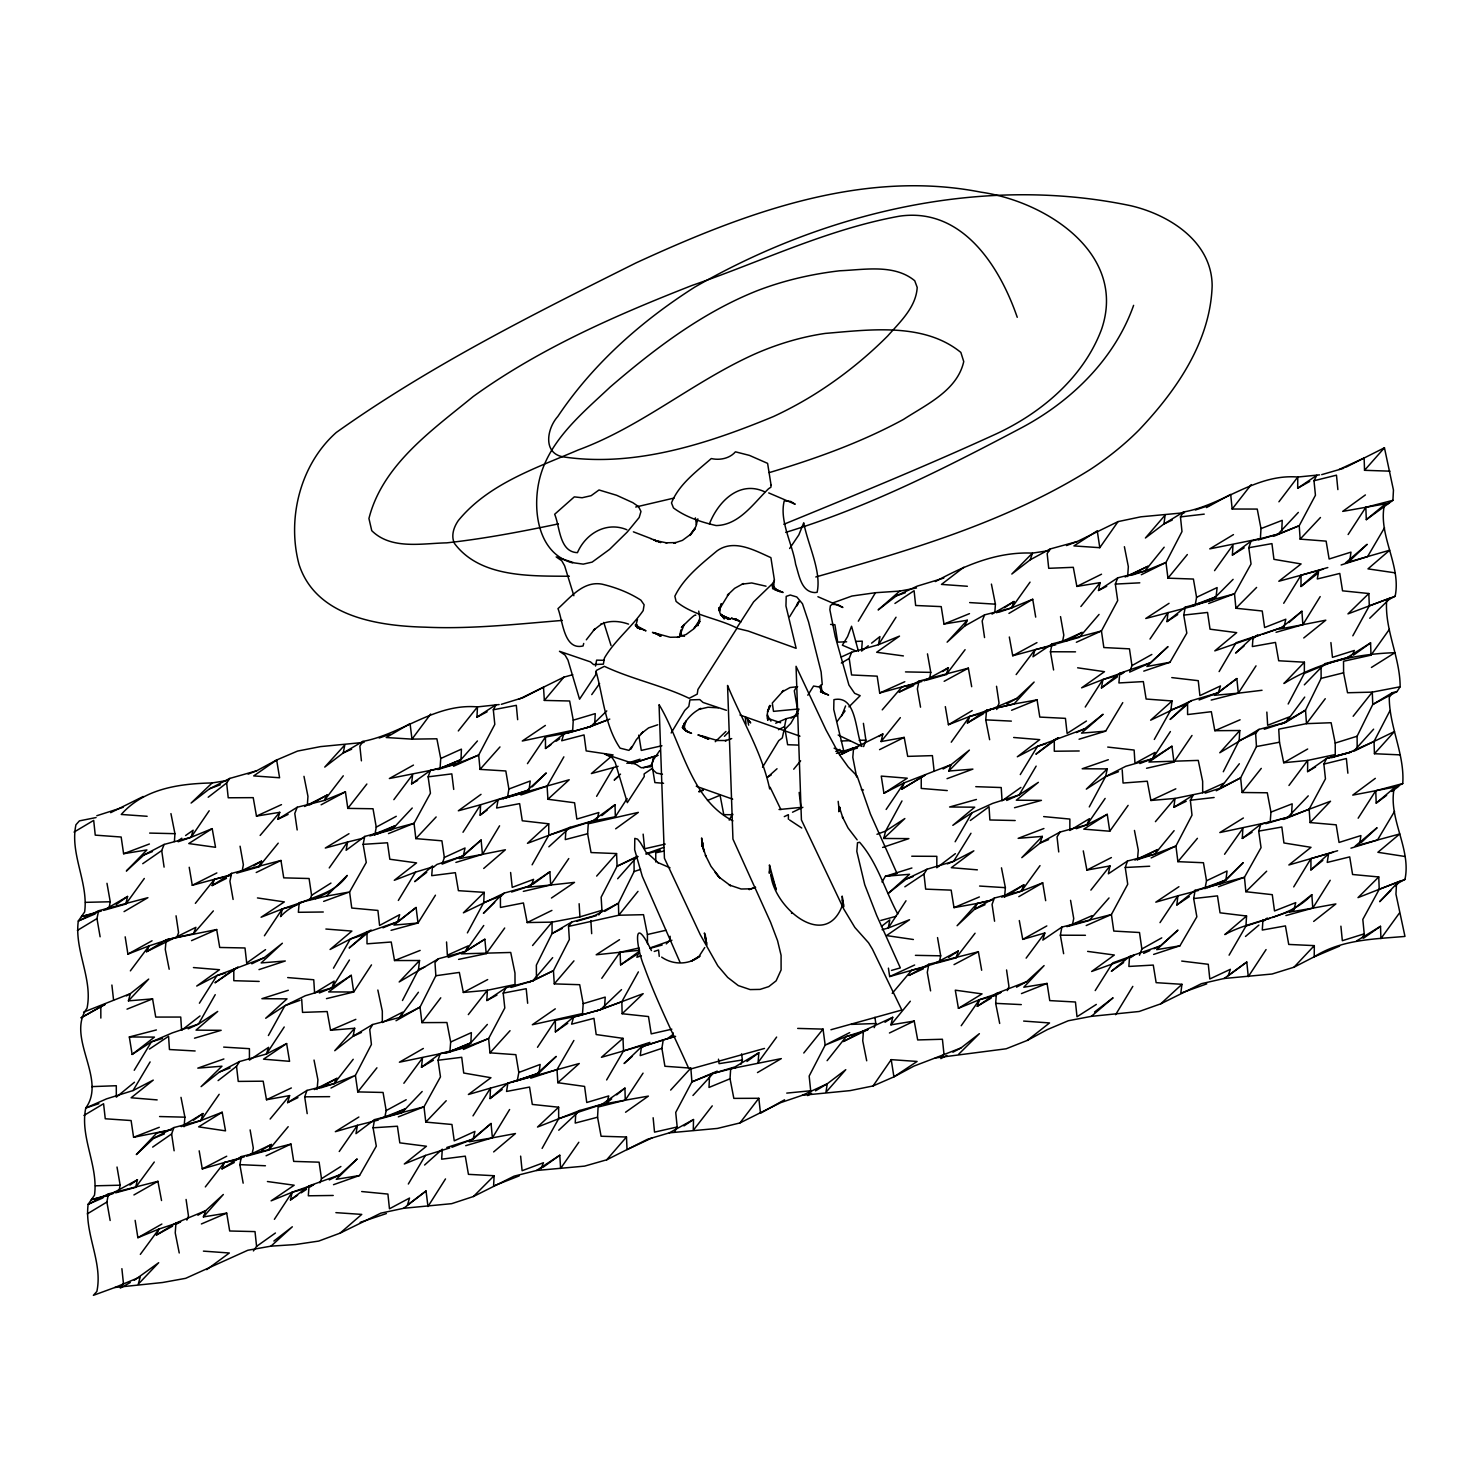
<?xml version="1.0" encoding="UTF-8"?>
<svg xmlns="http://www.w3.org/2000/svg" width="1481" height="1481" viewBox="0 0 1481 1481"><rect width="100%" height="100%" fill="white"/><g stroke="black" fill="none" stroke-linecap="round" stroke-linejoin="round"><path stroke-width="1.5" d="M1322.829 860.405L1310.907 869.902L1310.944 858.61L1337.621 850.742M1318.146 573.166L1300.984 586.495L1301.04 575.22L1327.809 567.538M1309.704 481.436L1297.689 488.23L1297.782 477.03L1319.552 474.864M1288.155 704.012L1304.317 673.411L1304.409 662.211L1278.695 660.767L1275.474 642.421L1252.352 646.549L1253.093 636.774L1235.58 653.065L1244.003 646.086M1315.554 766.991L1307.593 771.62L1307.686 760.419L1335.27 754.551L1335.214 743.055L1331.104 722.728L1306.483 723.654L1278.732 729.17L1279.491 742.222L1283.712 762.734L1307.686 760.419L1288.951 785.467M1262.923 919.997L1262.293 930.049L1285.434 925.903L1288.729 944.434L1314.313 945.619L1314.221 956.8L1293.987 967.204L1272.086 974.017L1224.084 978.497L1201.443 983.68L1160.678 1003.859L1139.167 1011.486L1091.33 1016.355L1068.301 1020.742L1047.363 1029.591L1027.314 1040.403L1006.154 1048.789L935.251 1057.952L913.981 1066.079L893.913 1076.854L873.068 1085.943L850.187 1090.608L802.276 1095.311L780.635 1102.66L739.926 1122.95L717.415 1128.429L669.356 1132.835L647.327 1139.352L606.71 1159.808L584.588 1166.121L536.511 1170.49L514.092 1176.155L473.42 1196.518L451.686 1203.664L403.721 1208.274L380.932 1213.124L340.093 1233.136L318.73 1241.078L295.293 1244.558L270.986 1246.15L247.845 1250.242L185.68 1278.325L162.577 1282.509L114.815 1287.507L93.377 1295.338L96.857 1291.451C103.096 1262.349 84.232 1233.654 88.157 1204.275L94.488 1195.204C98.542 1165.806 79.715 1137.13 85.768 1107.992C107.132 1078.797 65.664 1037.422 87.027 1008.228C93.081 979.071 74.235 950.395 78.308 921.015L84.639 911.944C88.564 882.565 69.681 853.871 75.938 824.769L79.4 820.881L96.08 817.549M669.356 1132.835L693.515 1119.525L693.275 1130.373L712.25 1105.863M442.153 767.602L460.998 759.605L461.424 749.145L440.727 758.513L440.061 768.491L389.355 778.525L413.458 765.085M502.189 1089.516L490.044 1098.55L490.489 1088.128L579.275 1063.506L557.837 1082.704L557.023 1069.56L573.888 1040.477M487.119 810.107L480.14 815.161L480.585 804.757L526.903 790.632M709.473 1077.057L709.01 1087.443L730.04 1078.779L730.67 1068.764L781.32 1058.6L757.476 1072.577M1281.75 530.679L1282.231 520.331L1260.997 528.606L1260.387 538.64L1209.755 548.877L1233.469 534.604M487.101 711.806L476.956 717.156L477.474 706.9L499.153 704.549M467.385 932.882L483.713 902.614L484.231 892.358L458.407 890.673L455.352 872.679L431.712 875.678L432.489 865.978L414.68 881.639L426.713 872.365M496.95 995.065L486.842 1000.527L487.36 990.271L515.018 984.513L514.981 973.054L510.723 952.468L461.276 953.838L484.842 939.25L486.231 953.653L458.592 959.392M424.584 1165.029L442.301 1149.2L441.653 1159.179L465.293 1156.161L468.44 1174.34L494.117 1175.729L493.599 1185.985L519.22 1175.877M449.891 1051.714L470.847 1042.865L471.365 1032.627L450.668 1042.013L449.891 1051.714L399.389 1062.21L423.344 1048.455M1392.918 500.319L1365.834 507.298L1366.297 519.664L1392.918 500.319L1393.454 490.081L1384.439 447.78L1345.84 467.237M1365.389 494.932L1342.693 511.389L1388.993 503.207L1384.439 504.762C1377.867 535.27 1401.507 565.686 1395.139 596.251L1386.642 600.638C1384.587 629.962 1400.174 657.471 1400.137 686.777L1397.064 691.516L1392.344 692.701L1389.271 697.421C1389.215 726.727 1404.803 754.236 1402.748 783.56L1394.25 787.948C1387.882 818.512 1411.541 848.928 1404.951 879.436L1396.49 883.898L1395.954 894.135L1404.969 936.418C1373.979 939.121 1341.36 939.417 1314.221 956.8L1339.583 946.1M594.714 723.82L595.251 713.62L573.258 720.173L572.684 730.318L522.275 741.018L545.378 725.431M651.955 1137.945L627.037 1149.626L626.482 1137.019L601.082 1136.242L597.565 1117.229L598.102 1107.029L625.241 1100.179L648.4 1096.107L625.556 1112.25M575.794 1112.934L575.22 1123.079L597.565 1117.229M1291.58 813.939L1292.173 803.831L1270.957 812.106L1270.198 821.862L1219.807 832.563L1243.374 817.993M1252.074 832.285L1242.281 838.413L1242.892 828.323L1224.565 854.278M1244.207 547.84L1232.396 555.042L1232.988 544.971L1214.55 570.648M1229.082 955.171L1245.947 926.088L1246.558 916.017L1220.048 912.814L1217.475 895.875L1193.667 898.56L1196.852 916.813L1179.931 945.804L1153.625 954.412M1223.287 771.749L1239.153 740.519L1239.801 730.522L1214.827 730.688L1211.328 711.695L1187.595 714.564L1187.577 703.123L1191.668 700.587L1218.326 692.682L1236.839 678.557L1238.32 693.164L1211.199 700.069M598.805 914.925L601.952 910.315L601.138 897.208L617.114 866.2L616.559 853.574L591.049 852.556L587.624 833.747L588.272 823.788L638.348 812.384L615.652 828.823M604.544 1007.061L605.211 997.102L583.199 1003.674L582.514 1013.559L532.327 1024.741L555.282 1008.839M565.964 829.693L565.279 839.597L587.624 833.747M946.859 1055.416L940.824 1058.619L943.971 1054.028L942.416 1039.255L917.683 1039.94L914.221 1021.057L890.933 1024.852L892.71 1017.299L863.423 1030.906L862.738 1040.81L866.7 1060.785M1127.652 576.553L1128.337 566.649L1124.394 546.711M1179.931 945.804L1156.68 949.654L1177.95 930.105L1160.234 945.97L1129.559 956.541L1128.874 966.445L1153.273 965.075L1156.143 982.662L1181.949 984.31L1180.783 993.177L1206.774 983.865M174.388 841.56L174.943 833.673L170.944 813.606M253.418 1250.945L256.583 1246.373L255.01 1231.6L229.685 1230.989L226.704 1213.124L203.397 1216.919L223.335 1194.482L205.766 1210.625L175.943 1223.047L175.239 1232.914L179.238 1252.982M307.4 804.257L307.955 796.352L303.975 776.34M634.035 859.98L634.109 871.531L618.447 903.206L594.011 915.924L571.777 921.997L568.537 926.403L569.352 939.528L553.431 970.666L533.049 980.737L505.984 987.753L503.207 993.122L504.799 1007.987L488.619 1038.533L467.33 1046.678L440.227 1053.583L438.043 1060.248L440.468 1076.872L423.992 1106.807L374.563 1119.617L373.082 1127.8L376.304 1146.164L359.55 1175.507L336.28 1179.32L357.162 1158.938L339.519 1174.933L309.029 1185.911L308.326 1195.796L333.225 1195.463M994.862 612.06L995.417 604.174L991.418 584.088M999.694 1023.445L995.676 1003.359L996.38 993.492L1026.518 981.718L1044.105 965.593L1023.797 987.235L1047.086 983.44L1049.751 1000.601L1075.447 1002.008L1077.002 1016.762L1096.329 1004.414M674.373 1132.299L677.187 1126.985L675.725 1112.435L691.923 1081.889L713.064 1073.466L735.057 1066.875L758.846 1052.75L758.087 1062.506L776.636 1037.07M769.417 871.032L769.787 866.478L769.861 871.994L769.435 864.923L776.229 889.711L770.786 873.957C773.36 907.335 825.732 951.654 842.541 904.854M1297.689 488.23L1316.776 475.327L1313.999 480.733L1315.443 495.246L1299.226 525.699L1278.066 534.104L1251.019 541.157L1248.779 547.711L1251.038 563.983L1234.506 593.788L1185.318 607.117L1183.745 615.096L1186.818 633.128L1169.971 662.285L1146.868 666.469L1168.009 646.605L1150.404 662.729L1119.729 673.318L1118.914 682.945L1143.332 681.593L1146.127 699.032L1172.063 700.976L1170.897 709.843L1154.291 739.463M317.082 1089.461L317.915 1079.853L314.028 1060.063M184.07 1126.745L184.903 1117.174L180.997 1097.347M989.641 739.704L985.735 719.859L986.568 710.288L1013.967 703.993L1037.089 699.865L1039.792 717.082L1065.431 718.359L1067.116 733.428L1086.443 721.025M1004.544 897.245L1005.377 887.674L1001.471 867.829M702.29 846.391L702.642 842.596L702.253 846.317M635.608 626.315L637.478 619.391M433.415 1060.248L421.474 1067.209L422.492 1058.008L403.869 1083.277M417.605 780.45L411.588 783.856L412.607 774.674L393.853 799.666M1189.317 896.616L1176.858 904.947L1177.895 895.801L1198.684 890.377M1197.222 604.692L1216.086 596.75L1217.123 587.568L1196.574 597.306L1195.13 605.562L1145.757 618.503L1169.046 603.322M1177.71 614.578L1166.972 621.594L1168.009 612.468L1149.997 639.052M402.462 1000.508L418.475 969.592L419.549 960.521L394.52 960.54L391.225 942.009L367.01 943.823L366.992 932.401L397.667 921.774L416.087 907.483L418.012 923.015L391.077 930.327M1186.207 801.295L1173.841 807.312L1175.007 798.426L1202.683 792.742L1223.399 783.393L1220.325 788.114L1205.108 793.131M845.577 705.956L841.745 715.749M717.248 1071.115L691.923 1081.889L690.831 1068.134L664.913 1066.264L661.896 1048.344L663.247 1039.847L675.614 1036.367M1359.577 844.059L1360.909 835.58L1339.046 842.448L1336.177 824.824L1310.093 822.566L1309.148 809.144L1325.458 778.858L1323.884 764.085L1326.569 758.476L1351.505 751.922M507.502 797.426L508.89 789.021L505.817 770.972L480.029 769.38L478.678 755.051L494.802 724.376L493.321 709.769L496.191 704.604L476.956 717.156M463.368 1049.455L488.619 1038.533L489.97 1052.843L515.851 1054.676L518.813 1072.466L517.313 1080.63L538.88 1073.114L556.208 1056.416L534.771 1075.595L507.909 1083.055L506.539 1091.46L529.55 1087.073L532.308 1104.419L558.633 1107.214L558.67 1118.673L542.102 1148.404M1117.34 676.928L1101.457 687.943L1102.845 679.575L1124.412 672.041L1120.876 674.484M1193.667 898.56L1195.13 890.303L1244.447 877.27L1261.053 847.632L1258.683 831.119L1260.812 824.306L1287.841 817.234L1330.53 801.24L1310.093 822.566M663.562 783.282L654.88 782.579L651.973 764.899L653.436 756.661L657.545 755.458M672.448 1036.978L673.17 1032.868M796.389 715.267L797.481 709.084L794.297 690.775L796.537 686.906M1133.613 305.345C1114.471 359.494 1070.578 401.98 1020.39 428.379C944.73 468.329 867.81 507.409 785.689 532.382M374.767 835.321L376.248 827.139L373.027 808.756L347.813 808.385L345.425 791.835L324.358 800.425L297.2 807.256L277.743 819.326L279.761 812.31L256.472 816.105L253.214 797.648L228.222 797.778L226.649 782.986L229.814 778.414L256.602 770.805L276.651 759.994L297.551 751.071L320.544 746.609L364.104 742.37M563.872 756.847L547.1 786.115L547.914 799.259L569.204 779.765L498.097 799.851L496.616 808.015L519.627 803.628L522.275 820.77L548.729 823.806L548.766 835.265L532.105 864.811M109.113 907.853L110.242 901.762L106.984 883.305M110.149 1220.492L106.891 1202.054L108.409 1193.908L157.93 1181.32L161.54 1200.536M929.624 678.446L930.771 672.374L927.476 653.861M981.662 970.259L978.386 951.783L928.809 964.279L927.291 972.388L930.586 990.882M1062.655 641.18L1063.802 635.108L1060.526 616.614M1063.636 953.69L1060.359 935.196L1061.877 927.087L1111.416 914.518L1127.726 884.25L1125.245 867.496L1127.504 860.998L1154.68 854.204L1175.933 846.003L1192.001 815.179L1190.354 800.24L1193.242 795.13L1173.841 807.312M242.218 870.772L243.365 864.719L240.07 846.206M243.162 1183.171L239.866 1164.64L241.384 1156.568L290.961 1144.072L293.701 1161.4L319.1 1162.178L321.488 1178.709L319.877 1182.819M1204.942 888.748L1206.515 880.769L1203.442 862.738L1177.895 861.664L1175.933 846.003L1151.144 857.943M354.681 1028.258L353.107 1036.237L334.743 1050.714L354.681 1028.258L330.559 1030.258L327.171 1011.542L302.531 1012.393L301.68 999.157M798.24 745.091L787.633 744.721L784.541 726.653L786.133 718.692L796.556 716.008M382.931 927.828L397.667 921.774L399.648 914.684L379.58 925.458L377.914 910.445L351.756 908.038L349.59 891.951L366.27 862.46L363.141 844.337L364.752 836.432L414.032 823.306L430.434 793.205L428.139 776.84L430.434 770.435L457.555 763.53L478.678 755.051L453.538 766.251M384.967 1116.507L386.171 1110.583L383.061 1092.46L357.773 1091.904L355.403 1075.373L371.416 1044.475L369.75 1029.48L372.712 1024.5L399.759 1017.428L420.03 1007.099L435.84 975.738L434.988 962.539L438.506 958.744L465.441 951.45L484.842 939.25M769.231 873.327L770.324 867.996L769.398 872.365L770.157 870.236M1083.277 850.872L1086.887 870.069L1110.01 865.922L1108.38 873.809L1127.504 860.998M1106.696 586.309L1098.513 590.475L1100.142 582.625L1076.872 586.42L1073.299 567.316L1048.715 568.315L1047.16 553.542L1050.288 548.933L1077.187 541.546L1118.044 521.608L1140.888 516.813L1184.504 512.722M100.116 936.788L96.968 918.59L98.598 910.741L147.915 897.671L124.052 911.63M118.943 1191.113L120.165 1185.207L117.018 1167.028M971.684 686.703L968.37 668.153L919.016 681.112L917.368 688.924L920.534 707.178M939.454 961.687L940.694 955.819L937.529 937.584M1053.602 669.986L1050.436 651.751L1052.084 643.92L1101.438 630.962L1117.692 600.583L1115.341 584.088L1117.729 577.849L1144.869 571.018L1165.973 562.465L1181.986 531.568L1180.468 516.888L1183.467 512C1223.25 505.095 1255.388 473.568 1297.782 477.03L1278.918 501.8M1072.485 924.44L1073.725 918.553L1070.559 900.337M310.047 899.596L311.584 895.302L309.085 878.511L283.741 877.863L280.964 860.48L231.591 873.383L229.925 881.195L233.109 899.448M252.066 1154.032L253.307 1148.164L250.122 1129.91M797.741 602.415L797.019 605.785L798.907 601.823M774.304 581.107L772.638 588.79L773.249 583.07L774.693 589.864L772.341 584.976L777.136 590.845M1089.275 806.923L1105.585 776.599L1107.27 768.898L1082.185 768.769L1108.306 759.716M297.607 1195.204L290.461 1199.925L292.164 1192.242L313.676 1184.615L310.103 1186.966M125.811 904.058L127.57 896.449L103.689 910.371L125.811 904.058L144.305 878.474M303.938 901.54L282.316 908.964L280.575 916.591C299.125 896.042 331.096 899.134 347.202 875.419L326.468 896.116L299.199 902.688L298.366 912.296L323.284 912M934.085 770.675L932.401 755.625L907.705 756.384L904.206 737.408L881.084 741.555L882.843 733.984L841.726 754.31M115.666 1192.834L135.66 1187.336L137.437 1179.783L107.113 1196.148M1262.497 634.331L1284.046 626.778L1285.804 619.225L1264.607 627.537L1262.238 611.005L1235.913 608.247L1234.506 593.788L1208.681 603.47M596.121 671.689C603.211 697.107 605.007 726.097 620.076 748.146L628.981 750.386L631.887 746.517M838.783 811.718L839.838 807.275L839.301 811.181L838.172 801.351M882.639 847.428L908.871 838.616L883.75 838.468L885.601 831.082L901.985 800.943M583.718 643.457L583.07 645.957C563.761 650.622 562.91 620.78 557.985 608.635C570.37 597.491 583.255 580.793 601.86 584.125C615.596 587.346 629.036 592.53 640.884 600.157L644.124 604.785L643.18 610.598C631.406 627.518 614.782 640.403 604.433 658.008L603.378 664.154L593.566 664.58L590.493 661.896L559.466 651.288L565.057 655.083L567.964 660.1L579.552 699.199L595.658 674.855L596.288 670.486L604.378 666.32C631.35 679.076 662.266 685.388 689.183 698.31L697.236 694.108L697.921 689.48L736.89 628.333L748.127 631.017L796.149 648.326L785.948 605.97L786.207 596.38L790.262 595.01L796.797 596.973L802.48 603.767L808.57 621.964L821.14 672.004L822.251 684.555L818.66 686.906L813.569 686.036L807.811 695.218M697.866 518.831L695.829 526.607L689.979 535.456L695.33 528.402L689.905 534.863L682.445 540.361L673.762 543.231L675.836 542.62L665.895 542.768L666.931 542.935L657.397 540.972M128.44 1000.841L130.365 993.64L148.692 979.089L128.44 1000.841L152.58 998.897L155.727 1017.077L180.738 1017.058L181.608 1030.295L200.028 1015.966M596.917 819.734L598.861 812.514L576.85 819.086L574.572 802.776L547.914 799.259M1019.298 920.553L1022.742 939.38L1044.827 932.993L1042.846 940.102L1061.877 927.087M671.837 1029.202L651.214 1033.868L648.493 1016.558L622.15 1013.726L643.18 993.658L600.49 1009.672L573.61 1017.095L571.61 1024.167L593.955 1018.336L596.195 1034.553L622.983 1038.348L623.538 1050.936L606.636 1079.945M1054.99 644.235L1034.978 649.733L1032.979 656.786L1052.084 643.92M178.183 841.763L191.123 837.265L193.141 830.212L185.588 835.543M297.922 1097.625L287.61 1102.642L289.61 1095.588L266.487 1099.735L263.174 1081.186L238.237 1081.408L236.534 1066.339L239.589 1061.525L266.413 1054.028L286.629 1043.568L289.573 1061.322L263.525 1059.174L286.629 1043.568M183.644 1126.375L200.972 1120.525L203.008 1113.545L181.274 1126.634M607.691 719.933L590.715 726.56L563.817 733.928L561.706 740.759L584.051 734.928L586.18 750.904L613.078 754.921L591.382 773.563L618.077 766.306M926.365 680.223L946.285 674.54L948.395 667.709L924.163 680.853M936.122 963.298L956.134 957.8L958.263 951.024L933.9 963.909L889.674 976.571L888.415 968.13M319.359 992.973L332.003 987.808L334.151 981.088L314.601 992.992L313.75 979.756L287.703 977.571M1042.291 836.395L1040.106 843.059L1021.797 857.647L1042.291 836.395L1018.15 838.339L1043.92 828.508M388.485 833.599L414.032 823.306L415.846 838.616L441.912 840.819L444.337 857.462L442.153 864.108L463.368 855.833L481.103 840.042L482.454 854.352L455.889 862.423M935.4 581.552C965.408 565.205 997.398 551.543 1032.442 553.116L1011.819 574.036L1030.258 559.781L1032.442 553.116L1049.474 550.543M991.159 998.12L977.256 1006.302L979.478 999.694L1001.082 992.289L997.12 994.621M732.54 813.81L729.189 820.122M967.389 722.987L969.648 716.452L991.344 709.214L1016.669 698.458L1034.127 682.056L1013.967 703.993L986.568 710.288L967.389 722.987L983.365 713.805M740.889 1064.302L742.407 1059.97L741.555 1053.861M1076.354 642.273L1101.438 630.962L1103.845 647.549L1129.466 648.845L1131.947 665.598L1129.688 672.096L1150.404 662.729M863.627 746.591L865.885 740.111L863.404 723.339M307.196 1113.638L304.697 1096.829L306.993 1090.405L334.169 1083.611L355.403 1075.373L330.948 1088.054M177.035 936.881L178.572 932.623L176.054 915.795M174.129 1150.793L171.611 1133.965L173.925 1127.559L200.972 1120.525L222.187 1112.25L225.519 1130.855L198.639 1126.856L222.187 1112.25M996.732 709.51L999.046 703.123L996.528 686.277M1045.679 900.67L1042.717 882.861L1021.483 891.118L994.38 898.023L992.066 904.41L994.584 921.238M948.766 771.027L951.08 764.659L969.389 750.089L948.766 771.027L972.906 769.102L947.044 778.673M998.675 612.301L1011.671 607.895L1013.985 601.527L992.011 614.097M234.257 1162.529L222.02 1168.861L224.353 1162.511L244.272 1156.846M146.563 951.709L166.113 939.843L193.567 933.659L195.899 927.328L146.563 951.709L149.118 945.859L170.889 938.75L216.689 929.531L219.725 947.47L244.994 947.97L246.698 963.02L265.543 949.617M203.397 1216.919L205.766 1210.625L197.88 1215.235M901.799 789.151L925.495 774.878L901.799 789.151L904.15 782.857L951.08 764.659L943.082 769.009M226.5 878.326L212.172 885.564L214.523 879.27L230.073 874.993M1004.118 896.875L1021.483 891.118L1023.852 884.842L1001.767 897.19M1139.481 955.245L1141.851 948.988L1139.5 932.512L1113.786 931.068L1111.416 914.518L1086.202 925.551M1139.87 763.548L1152.625 758.642L1155.013 752.404L1134.983 763.289L1134.131 750.052L1107.714 747.072M511.611 892.025L531.179 885.582L533.567 879.362L512.222 887.36L510.612 872.494M921.941 681.464L879.695 692.997L877.178 676.169L851.575 674.966L849.205 658.453L851.612 652.251L878.437 644.716L899.504 636.108L876.659 652.269L903.391 655.916M874.197 1027.647L875.808 1023.519L874.919 1017.317M297.2 807.256L294.793 813.439L297.181 829.971M164.095 867.125L161.707 850.557L164.132 844.429L191.123 837.265L212.19 828.638L215.541 847.299L188.772 843.559L212.19 828.638M186.865 1220.122L188.476 1216.031L186.088 1199.462M1035.7 617.114L1032.72 599.268L1011.671 607.895L984.587 614.874L982.162 621.002L984.55 637.57M1007.339 990.604L1008.95 986.531L1006.562 969.962M1076.298 828.712L1086.998 824.769L1089.461 818.678L1069.856 830.471L1069.856 819.067L1043.661 816.586M540.972 1168.75L543.453 1162.733L522.108 1170.712L520.627 1156.124M172.555 1226.212L156.412 1235.006L158.948 1229.063L180.626 1221.825L176.591 1224.009M1352.653 654.417L1354.337 650.474L1332.456 657.342L1330.901 642.569M991.881 900.115L977.127 903.484L974.554 909.315L957.096 925.718L977.127 903.484L991.53 900.189M967.297 620.243L947.118 642.162L964.705 626.037L967.297 620.243L943.989 624.038L941.213 606.618L915.647 605.488L914.092 590.715L894.931 603.452M1362.464 937.658L1364.223 933.845L1362.816 919.423L1379.218 889.322L1378.755 876.956L1352.579 874.493L1349.709 856.888L1327.235 862.423L1328.55 853.889L1310.907 869.902M258.879 866.866L261.508 861.164L236.738 873.161L258.879 866.866L278.224 843.152M268.709 1150.089L271.356 1144.461L246.494 1156.217L268.709 1150.089L288.184 1126.689M448.188 957.448L465.441 951.45L468.144 945.896L447.373 955.171L446.54 941.972M799.37 600.879L789.632 616.725M1321.071 666.876L1321.126 678.372L1305.52 710.177L1306.483 723.654L1325.254 698.699M1357.17 747.757L1357.114 736.224L1372.757 704.493L1372.295 692.127L1400.137 686.777M1281.602 724.024L1305.52 710.177L1286.045 722.21L1259.054 729.374L1255.629 733.373L1256.462 746.554L1240.634 777.877L1242.115 792.502L1267.292 792.779L1270.957 812.106M304.642 806.497L327.134 795.056L324.358 800.425L343.277 775.803M1400.008 754.866L1374.442 753.718L1374.035 741.444L1390.048 710.528M659.711 750.589L653.621 759.494L650.751 766.695L641.236 767.769L636.071 764.4L604.896 754.07L612.245 757.809L615.115 762.197L627.333 802.628L644.254 776.525L644.105 773.934L651.714 768.769L656.564 773.082L662.451 774.23M709.436 523.904C718.044 501.726 739.371 479.955 764.696 491.803M770.675 705.567L767.473 711.583L769.787 705.4L767.362 713.268L767.769 720.358L767.177 714.99L770.935 721.136M321.081 1087.813L334.169 1083.611L336.983 1078.353L314.398 1089.572M1352.819 635.812L1369.296 605.896L1368.833 593.529L1342.545 590.826L1339.787 573.443L1317.294 578.978L1318.738 570.685L1300.984 586.495M268.394 1035.534L284.907 1005.692L305.345 995.713L332.003 987.808L351.256 975.313L353.718 992.011L326.468 998.638M622.15 1013.726L621.835 1001.693L638.385 971.888M837.098 721.469L845.077 710.936M1264.256 729.263L1286.045 722.21L1288.933 717.063L1267.662 725.264L1266.847 712.083M630.795 749.238L636.367 739.648L642.847 732.04L641.217 733.595L648.585 727.893L657.768 724.783M215.226 994.658L198.491 1024.037L188.198 1028.869M333.466 968.204L350.312 939.065L371.176 930.049L349.164 947.988L366.992 932.401M955.134 841.763L972.036 812.754L992.733 803.368L1019.15 794.927L1038.366 782.338L1016.318 800.203L1041.439 800.369L1014.522 807.719M1219.104 671.596L1236.061 642.735L1284.046 626.778M1384.531 527.754L1367.574 556.597L1341.138 564.964M596.621 796.315L613.634 767.51M1036.145 766.121L1019.15 794.927L1006.673 800.462M98.912 1103.678L85.768 1107.992L106.576 1098.846L133.049 1090.553L150.118 1061.914M882.01 881.991L885.434 876.271L911.907 867.996M1394.547 811.384L1377.478 840.023L1350.95 848.169M408.312 1184.022L425.417 1155.439L449.724 1147.96M481.103 840.042L459.388 858.628L482.454 854.352L499.578 825.806M1079.057 739.223L1105.641 731.151L1122.765 702.642M858.314 621.187L875.456 592.715L899.745 591.086L916.517 587.976M134.216 1070.282L151.395 1041.883L172.277 1032.905L198.491 1024.037L217.707 1011.449L196.047 1030.128L221.169 1030.313L194.511 1038.2M398.333 900.448L415.532 872.105L433.952 866.57M671.152 732.984L684.777 710.417L688.813 706.418L689.924 699.902L699.773 699.587L703.031 702.457L726.43 710.306M465.719 1145.683L492.395 1137.834L509.612 1109.51M1115.6 1014.707L1132.817 986.383M1020.279 774.582L1037.515 746.313L1084.74 728.763L1103.086 714.268L1081.5 733.132L1105.641 731.151M1293.728 886.897L1310.944 858.61L1333.067 852.26M1276.067 632.294L1302.854 624.686L1320.182 596.602M970.981 833.266L953.634 861.313L947.322 863.886M1283.712 603.285L1301.04 575.22L1323.292 569.167M1107.233 814.328L1083.759 829.138L1109.769 831.23L1107.233 814.328L1086.998 824.769L1060.063 832.044L1057.045 836.895L1058.73 851.945M1285.897 915.554L1312.777 908.131L1330.216 880.288M332.003 987.808L349.442 960.003M435.451 895.19L418.012 923.015L393.927 925.088L416.087 907.483M904.835 886.823L923.977 874.068L926.995 869.236L953.634 861.313L973.85 850.835L951.32 867.681L977.367 869.847M797.685 1028.406L823.047 1029.11L825.176 1045.123L809.163 1076.058L810.699 1090.757L807.663 1095.588L811.588 1093.219M472.994 1115.878L490.489 1088.128L468.385 1094.496L490.933 1077.724L463.72 1073.022L461.72 1057.286L438.043 1060.248M762.53 767.251L778.765 740.63L782.301 737.908L783.986 730.281L790.817 723.394L799 709.084M1095.2 990.585L1112.712 962.872L1134.168 955.115L1130.651 957.596M199.398 1003.211L216.929 975.572L264.044 957.781L282.371 943.23L261.156 962.928L285.296 960.984L258.99 969.611M445.503 1178.913L427.972 1206.515L426.047 1190.983L407.479 1204.997L409.534 1198.055L389.466 1208.792L387.911 1194.075L361.697 1191.539M462.998 832.266L480.585 804.757L458.332 810.792L481.029 794.334M896.042 617.225L878.437 644.716L879.936 636.571L871.587 643.161M1085.24 707.029L1102.845 679.575L1117.303 675.54M1358.151 818.197L1375.756 790.724L1402.748 783.56M458.295 730.948L477.474 706.9C435.025 703.123 402.591 733.965 362.938 741.389L359.864 746.128L361.42 760.845M704.752 947.525L698.902 956.522L691.09 961.262L699.995 956.097C688.998 964.983 673.17 965.168 661.655 957.115M1236.839 678.557L1214.29 695.33L1238.32 693.164L1256.018 665.858M615.337 816.753L615.022 804.72L592.326 821.177L615.337 816.753L627.129 798.574M586.309 639.811L595.066 628.629L593.474 630.24L601.693 623.964L600.786 624.408C609.506 620.095 619.613 620.983 628.555 624.13M906.002 900.781L888.285 927.995L882.084 929.698M1348.117 534.53L1365.834 507.298M371.49 964.89L353.718 992.011L328.634 991.918L351.256 975.313M274.374 1219.326L292.164 1192.242L302.513 1189.41M1107.27 768.898L1086.313 789.132L1105.585 776.599L1125.838 766.269L1152.625 758.642L1170.397 731.54M1266.07 949.58L1248.279 976.664L1246.78 962.039L1224.084 978.497M284.222 1026.981L266.413 1054.028L268.598 1047.345L249.437 1060.081L249.419 1048.678L223.668 1047.104M625.241 1100.179L624.945 1088.128L602.101 1104.289L625.241 1100.179L643.05 1073.151M537.492 1047.308L555.356 1020.409L578.331 1015.929L600.49 1009.672L621.52 989.623M1159.993 922.644L1177.895 895.801L1155.791 902.17L1178.932 886.693M264.414 935.77L282.316 908.964L296.848 905.076M527.458 763.641L545.452 737.001L568.574 732.817L590.715 726.56L606.784 710.899M886.138 809.459L904.15 782.857L883.935 793.298L881.251 776.1L907.261 778.21L883.935 793.298M1146.553 768.269L1173.97 762.049L1192.001 735.465M191.123 837.265L209.191 810.773M523.33 891.377L550.691 885.009L568.778 858.554M1086.998 824.769L1105.141 798.426M873.068 1085.943L891.21 1059.637L917.091 1061.451L893.913 1076.854L891.21 1059.637M200.972 1120.525L219.169 1094.311M339.223 1151.515L357.421 1125.319L378.303 1120.062M578.83 1142.258L560.614 1168.453L559.781 1155.236L536.511 1170.49M1099.791 547.692L1097.254 530.79L1073.929 545.915L1099.791 547.692L1118.044 521.608M601.786 978.312L620.058 952.264L639.052 947.97M961.206 1025.722L979.478 999.694L996.121 995.362M465.441 951.45L483.75 925.495M329.226 867.94L347.554 842.023L364.307 837.894M1109.769 831.23L1128.115 805.368M591.734 694.608L599.62 683.556M1353.153 716.267L1372.295 692.127L1347.543 692.756L1343.6 672.8L1343.526 661.266L1370.999 655.157L1389.382 629.351M1011.671 607.895L1030.054 582.126M951.246 742.203L969.648 716.452L986.309 712.176M486.231 953.653L504.706 928.013M1399.415 913.037L1380.921 938.584L1380.514 926.31L1356.892 940.768M1021.483 891.118L1040.014 865.626M728.967 593.622L718.988 609.894L721.303 603.693L719.47 611.301L719.044 607.839M135.66 1187.336L154.283 1162.03M140.325 1254.37L158.948 1229.063L137.881 1237.69L135.141 1220.363M418.42 992.251L399.759 1017.428L402.591 1012.189L382.339 1022.538L382.32 1011.116L377.84 990.03M1026.129 958.133L1044.827 932.993M1286.045 722.21L1304.724 697.088M430.693 714.027L411.977 739.13L386.208 737.519L410.07 723.598L411.977 739.13L436.876 738.797L440.727 758.513M130.365 970.87L149.118 945.859L127.903 954.116L125.182 936.825M946.285 674.54L965.094 649.678M450.668 1042.013L446.929 1022.519L421.937 1022.63L440.764 997.805M1016.151 674.577L1034.978 649.733L1055.972 644.716M739.926 1122.95L758.827 1098.291L733.836 1098.384L730.04 1078.779M956.134 957.8L975.072 933.234M789.632 548.507L798.833 534.919L803.739 522.774C807.756 544.582 821.751 571.185 817.123 592.307L814.902 592.585C800.98 591.993 799.185 574.887 795.649 564.391C792.483 543.749 779.136 521.016 784.245 500.874L790.724 501.43L795.186 504.243L768.713 492.914M205.322 1186.91L224.353 1162.511L241.144 1158.494M1260.997 528.606L1257.239 509.075L1232.173 509.02L1251.204 484.62M347.813 808.385L366.862 784.023M334.169 1083.611L353.219 1059.285M468.311 1014.615L487.36 990.271L463.331 992.455L459.332 972.425L435.84 975.738M1239.356 763.752L1220.325 788.114L1240.634 777.877L1216.29 790.78M1090.886 890.1L1110.01 865.922M827.101 1060.674L846.262 1036.552L868.051 1029.536L863.923 1031.535M1242.115 792.502L1261.275 768.38M195.362 903.354L214.523 879.27L231.332 875.29M357.773 1091.904L376.933 1067.801M881.084 741.555L900.337 717.637M637.996 891.358L618.725 915.239L568.537 926.403M1080.889 606.507L1100.142 582.625M803.776 1053.01L823.047 1029.11M1164.177 547.211L1144.869 571.018L1131.78 575.202M793.705 769.231L800.629 760.79M1196.574 597.306L1193.408 579.052L1167.954 578.164L1187.336 554.542M890.933 1024.852L910.315 1001.23M1174.118 830.674L1154.68 854.204L1137.167 859.683M270.134 1119.025L289.61 1095.588M532.568 945.526L552.061 922.126L579.923 916.869L601.952 910.315M1177.895 861.664L1197.426 838.32M573.258 720.173L569.648 700.994L544.342 700.42L563.891 677.15L572.777 674.707M511.093 987.42L533.049 980.737L536.437 976.701L536.363 965.131L552.061 933.548L552.061 922.126L527.199 922.552L523.422 902.947L500.448 907.446L500.411 895.968L483.398 913.333L494.673 902.41M892.191 993.381L911.759 970.185L926.458 966.667M1155.421 821.659L1175.007 798.426L1150.904 800.481L1147.275 781.209L1123.061 783.042L1122.209 769.805M260.138 835.432L279.761 812.31M533.049 980.737L552.672 957.652M583.199 1003.674L579.7 984.698L554.283 983.884L573.962 960.873M882.232 709.862L901.948 686.98L916.646 683.463M1099.069 614.43L1079.353 637.348L1057.212 643.624L1082.296 632.35L1066.283 641.032M606.71 1159.808L626.482 1137.019M193.567 933.659L213.357 910.908M1109.028 897.949L1089.164 920.553L1069.171 926.069M477.437 740.963L457.555 763.53L437.802 769.546M596.658 876.086L616.559 853.574M617.651 878.751L637.552 856.222L617.114 866.2L637.978 856.684M1389.974 471.162L1364.538 470.31L1384.439 447.78M480.029 769.38L499.967 746.942M487.36 1024.426L467.33 1046.678L445.355 1053.306L470.847 1042.865M1239.801 730.522L1219.77 752.774L1259.054 729.374M1373.628 729.17L1353.578 751.385L1394.491 731.503L1374.442 753.718M489.97 1052.843L510.038 1030.702M692.941 1095.477L713.064 1073.466L735.983 1067.542M670.652 1090.072L690.831 1068.134M412.236 808.015L391.947 829.675L369.787 835.932L395.353 825.658L376.822 834.34M1298.337 512.407L1278.066 534.104L1258.239 539.973M415.846 838.616L436.154 816.957M1394.843 572.814L1367.981 568.871L1389.659 550.229L1345.47 562.947L1367.148 544.323L1349.746 560.836L1350.987 552.135L1329.123 559.003L1326.124 541.139L1300.151 539.121L1320.46 517.498M1293.987 967.204L1314.313 945.619M1396.49 883.898L1379.663 901.688L1390.826 890.544M419.549 960.521L399.167 981.977L438.506 958.744M848.946 706.863L860.183 695.663L854.648 693.33L848.909 685.018L835.247 636.589L829.86 609.728L830.378 605.766L832.063 604.341L837.931 604.655L842.893 607.488L817.901 596.713M1308.26 795.852L1287.841 817.234L1265.792 823.714M422.178 1091.497L401.74 1112.842L379.543 1118.988L405.183 1108.917L392.817 1114.656M451.946 1147.275L473.18 1139.056L474.92 1131.41L454.241 1140.851L451.946 1124.486L425.788 1122.098L446.225 1100.735M1304.409 662.211L1283.934 683.5C1317.535 662.729 1355.744 653.917 1394.917 652.695L1371.425 667.45M1304.335 684.833L1324.847 663.673L1351.801 656.398L1329.79 662.951L1304.317 673.411M728.615 593.974L727.356 595.251L734.65 588.327L743.425 583.533L742.24 584.125L751.7 582.959L766.047 586.198M666.283 943.915L669.449 940.713M724.413 736.316L729.189 731.521M473.42 1196.518L494.117 1175.729M1233.099 579.349L1212.402 600.157L1190.243 606.395L1216.086 596.75M1235.913 608.247L1256.61 587.439M1378.755 876.956L1358.003 897.634L1400.415 880.991L1395.62 885.768M715.249 741.703L725.949 731.466M958.614 1054.287L979.385 1033.664L960.947 1047.956L952.894 1052.213M532.197 786.818L546.285 772.971L524.996 792.483L502.837 798.703L529.069 789.891L530.217 781.005L508.89 789.021M484.231 892.358L463.386 912.833L504.336 893.062L531.179 885.582M1218.511 886.712L1244.447 877.27L1245.854 891.71L1266.681 871.198M777.025 768.75L767.936 776.84M1368.833 593.529L1347.951 613.893L1390.64 597.88L1369.74 618.262M501.115 896.172L504.336 893.062M226.926 780.524L212.135 782.949L191.105 803.054L209.562 788.781L229.814 778.414M620.52 774.119L614.189 780.098L619.188 775.803M883.75 838.468L904.854 818.549L885.601 831.082L876.974 834.284M558.633 1107.214L537.51 1127.06L579.904 1110.435L604.674 1103.493M173.925 1127.559L153.802 1138.204L136.308 1154.569L156.708 1133.132L171.093 1129.762M558.744 1130.225L579.904 1110.435M1187.577 703.123L1170.083 719.451L1186.688 704.956M1361.169 842.578L1377.071 827.731L1355.245 846.058L1399.73 833.97L1377.885 852.297L1404.858 856.462M548.729 823.806L527.458 843.337L570.129 827.324L594.862 820.307M1160.678 1003.859L1181.949 984.31M548.84 846.817L570.129 827.324M164.132 844.429L143.953 854.944L126.348 871.032L146.897 849.927L123.608 853.722L121.164 837.024L95.247 835.136L93.692 820.381L74.05 832.081M270.986 1246.15L292.331 1226.786L273.892 1241.041M1172.063 700.976L1150.644 720.192L1191.668 700.587M622.983 1038.348L601.434 1057.304L645.642 1044.586L642.328 1047.493M632.387 1056.249L624.093 1063.525L641.44 1046.863L674.484 1036.552M899.745 591.086L878.14 609.931L896.616 595.714L917.239 586.124L943.804 578.053M491.044 1123.505L469.181 1141.777L492.395 1137.834L491.044 1123.505L473.18 1139.056L446.781 1147.479M1288.914 622.557L1301.91 611.264L1302.854 624.686L1279.806 628.999L1301.91 611.264M490.044 1098.55L507.909 1083.055M340.093 1233.136L361.753 1214.401L335.891 1212.643M483.713 868.458L505.391 849.779L482.454 854.352M1091.33 1016.355L1113.064 997.805L1094.57 1011.986M1246.558 916.017L1224.843 934.585C1253.056 918.961 1289.248 919.201 1311.833 894.709L1312.777 908.131L1289.581 912.129L1311.833 894.709M480.14 815.161L498.097 799.851M1245.484 936.455L1258.887 925.107M1263.922 920.849L1267.273 918.016M493.654 1151.922L515.462 1133.539L492.395 1137.834M1391.825 791.483L1398.767 786.318L1375.756 790.724L1376.201 803.091L1394.25 787.948M601.86 815.624L615.022 804.72M1252.445 639.107L1257.499 634.923M134.475 1082.241L116.314 1097.143L116.296 1085.721L91.674 1086.628M1366.297 519.664L1384.439 504.762M212.135 782.949C179.442 783.653 144.138 788.503 121.257 814.457L147.137 816.29M611.69 1098.883L606.729 1102.901L608.765 1095.921L586.754 1102.493L584.588 1086.425L557.837 1082.704M616.67 1094.848L624.945 1088.128M555.356 1020.409L555.394 1031.868L573.61 1017.095M1129.559 956.541L1111.342 971.295L1123.616 962.576M1303.743 637.978L1325.81 620.187L1302.854 624.686M1101.457 687.943L1119.729 673.318M1176.858 904.947L1195.13 890.303M239.589 1061.525L219.392 1072.04L201.101 1086.628L221.965 1066.209L197.806 1068.134L223.89 1058.971M545.452 737.001L545.489 748.46L563.817 733.928M926.995 869.236L906.446 878.955L888.119 893.469L909.556 874.29L885.434 876.271M868.255 645.79L861.59 651.066L862.275 641.162L855.574 641.44M1166.972 621.594L1185.318 607.117M1313.666 921.423L1335.881 903.928L1312.777 908.131M1027.314 1040.403L1049.548 1022.945L1023.649 1021.075M1054.287 739.834L1035.885 754.199L1058.545 737.668L1054.287 739.834L1054.305 751.237L1079.223 750.978M881.436 926.44L889.803 919.905L888.285 927.995L909.519 919.738L886.527 935.585L913.388 939.509M132.142 1054.435L154.45 1037.107L129.328 1036.959L132.142 1054.435L151.395 1041.883L162.429 1038.459M218.096 1080.612L236.534 1066.339M403.721 1208.274L426.047 1190.983M208.192 797.241L226.649 782.986M433.581 867.051L437.025 864.404L463.368 855.833L465.015 848.002L444.337 857.462M963.853 567.242L941.472 584.403L967.371 586.272M1242.281 838.413L1260.812 824.306M667.82 1038.366L673.003 1034.441M955.375 853.667L936.825 867.736L936.825 856.333L911.741 856.222M374.563 1119.617L355.995 1133.631L357.421 1125.319L335.335 1131.688L358.865 1117.026M290.461 1199.925L309.029 1185.911M364.752 836.432L346.128 850.298L347.554 842.023L325.302 848.039L348.979 833.692M1232.396 555.042L1251.019 541.157M1375.312 778.358L1352.745 795.112L1375.756 790.724M1376.201 803.091L1386.623 795.353M1246.78 962.039L1228.138 975.868L1230.359 969.315L1209.792 978.978L1208.274 964.298L1181.727 961.076M532.882 884.324L549.858 871.791L550.691 885.009L526.736 887.341L549.858 871.791M206.711 1269.643L229.333 1253L203.415 1251.13M970.333 820.474L989.03 806.738L989.882 819.974L1015.188 820.53M746.942 1061.488L758.846 1052.75M421.474 1067.209L440.227 1053.583M639.625 950.265L620.058 952.264L620.613 964.872L639.366 951.246L636.886 957.263L641.217 955.819M233.794 969.296L215.004 982.81L238.089 967.167L233.794 969.296L233.813 980.7L259.175 981.422M542.694 1167.528L559.781 1155.236M1353.504 655.176L1370.591 642.884L1370.999 655.157M116.258 904.521L127.57 896.449M411.588 783.856L430.434 770.435M256.583 1246.373L275.429 1233.007M1020.927 787.411L1002.082 800.795L1001.212 787.54L975.775 786.67M178.035 840.875L181.811 838.209M129.884 1185.096L137.437 1179.783M1363.483 938.232L1380.514 926.31M193.53 1120.154L203.008 1113.545M152.654 1147.109L171.611 1133.965M555.394 1031.868L567.741 1023.278M142.731 863.701L161.707 850.557M1307.593 771.62L1326.569 758.476L1348.895 752.626L1374.035 741.444M1173.97 762.049L1171.934 746.239L1148.923 762.03L1198.259 760.401L1202.646 781.302L1202.683 792.742M545.489 748.46L550.821 744.85M556.134 741.24L559.688 738.834M551.45 898.023L574.517 882.38L550.691 885.009M977.256 1006.302L996.38 993.492M149.433 1049.066L168.575 1036.293L169.445 1049.529L195.14 1050.973M486.842 1000.527L505.984 987.753M683.944 1125.912L693.515 1119.525M942.638 671.541L948.395 667.709M1098.513 590.475L1117.729 577.849M301.18 1192.853L306.53 1189.317M948.655 957.337L958.263 951.024M878.992 736.501L882.843 733.984M972.036 812.754L952.82 825.343L974.72 807.182L949.599 806.997L976.423 799.462M791.113 718.063L798.278 713.398M996.639 612.782L1000.508 610.283M1004.359 607.784L1013.985 601.527M619.521 939.695L596.177 954.782L620.058 952.264M620.613 964.872L636.774 954.449M1152.625 758.642L1171.934 746.239M884.99 1022.279L892.71 1017.299M1012.263 892.284L1023.852 884.842M222.02 1168.861L241.384 1156.568M311.584 895.302L330.966 883.083M287.61 1102.642L306.993 1090.405M321.488 1178.709L340.889 1166.491M212.172 885.564L231.591 873.383M1347.118 657.638L1370.591 642.884M695.811 615.263C695.311 612.245 673.929 635.886 684.241 624.427L679.649 635.867L680.927 629.962L681.353 634.757M700.883 708.418C692.627 712.398 686.166 719.359 682.315 727.634L686.018 721.062L683.444 728.985L684.111 723.265L684.796 730.281L683.278 727.004M1183.467 512L1163.955 523.959L1145.405 538.01L1165.121 515.092L1163.955 523.959L1172.249 520.035M156.412 1235.006L175.943 1223.047M958.411 1008.32L982.051 993.899L955.301 990.178L958.411 1008.32L979.478 999.694M77.382 930.42L96.968 918.59M815.494 1090.868L827.25 1083.777L845.781 1069.671L825.935 1092.312L827.25 1083.777L802.276 1095.311M767.343 777.303L771.286 774.915M87.305 1213.865L106.891 1202.054M1392.344 692.701L1372.757 704.493L1397.064 691.516M372.712 1024.5L353.107 1036.237L361.457 1032.461M83.936 1115.452L103.577 1103.734L105.262 1118.766L131.106 1120.543L133.586 1137.278L171.444 1129.707M604.692 911.407L618.447 903.206L618.725 915.239L643.513 914.684L647.419 934.511L647.475 943.749M1008.95 613.393L1032.72 599.268M945.322 706.622L948.414 724.727L972.202 710.621M253.64 865.83L261.508 861.164M362.938 741.389L343.24 752.922L324.746 767.084L344.814 744.962L343.24 752.922L351.626 749.219M571.777 921.997L552.061 933.548L562.336 928.439M841.338 663.062L849.205 658.453M261.508 1150.219L271.356 1144.461M1018.798 896.671L1042.717 882.861M987.346 711.509L991.344 709.214M126.403 995.898L130.365 993.64L83.565 1012.134M1283.712 762.734L1307.667 748.997M994.38 898.023L974.554 909.315L985.05 904.724M396.019 1020.742L420.03 1007.099L421.937 1022.63M133.919 1194.945L157.93 1181.32M137.881 1237.69L161.873 1224.047M663.599 847.447L646.364 853.611M100.819 1006.673L80.955 1017.854L105.058 1004.433L100.819 1006.673L100.838 1018.076M309.251 805.127L327.134 795.056M964.705 626.037L984.587 614.874M1131.947 665.598L1151.848 654.454M130.291 1282.509L120.331 1288.081L123.441 1283.435L121.886 1268.68M134.253 1280.287L158.689 1262.701L138.288 1284.138L140.232 1276.937L114.815 1287.507M928.809 964.279L908.927 975.442L923.496 968.704M784.578 1099.791L760.494 1113.249L758.827 1098.291M1141.851 948.988L1161.752 937.862M319.063 1088.35L336.983 1078.353M1022.742 939.38L1046.826 925.921M1006.71 703.975L1016.669 698.458M919.016 681.112L899.078 692.164L913.703 685.555M1060.063 832.044L1040.106 843.059L1048.604 839.597M127.903 954.116L152.043 940.787M1016.521 987.179L1026.518 981.718M1206.478 507.576L1230.674 494.395L1232.173 509.02M376.248 827.139L396.279 816.29M1030.258 559.781L1050.288 548.933M944.156 681.316L968.37 668.153M1009.32 636.997L1012.726 655.75L1036.959 642.606M386.171 1110.583L406.201 1099.735M110.668 812.68L143.25 796.482M321.118 804.794L345.425 791.835M463.331 992.455L487.675 979.57M954.023 964.631L978.386 951.783M863.423 1030.906L843.3 1041.532L859.795 1033.534M830.934 1029.739L901.818 1010.023L872.439 949.191L868.588 942.842L854.852 927.458L843.726 908.964L801.425 819.937L796.056 666.302L826.009 729.966L839.616 754.958L853.611 747.701L852.797 757.309L856.647 777.044M199.176 1150.83L202.268 1168.898L226.723 1156.217M133.049 1090.553L153.265 1080.112L131.124 1097.773L157.153 1099.902M108.409 1193.908L88.157 1204.275L102.911 1197.944M1086.887 870.069L1111.398 857.555M849.705 1032.609L825.176 1045.123L846.262 1036.552L862.96 1032.35M1129.688 575.517L1147.942 566.26L1125.116 576.998M98.598 910.741L78.308 921.015L95.228 913.925M189.216 867.274L192.271 885.286L216.855 872.92M778.451 729.689L784.541 726.653M1076.872 586.42L1101.531 574.202M1141.314 574.721L1165.973 562.465L1167.954 578.164M835.765 751.422L839.875 749.386M879.547 749.645L904.206 737.408M563.891 677.15L518.794 699.328M251.807 963.816L264.044 957.781M315.397 898.726L329.689 891.692M527.199 922.552L551.913 910.408M256.213 872.513L280.964 860.48M329.3 1179.913L339.519 1174.933M700.754 708.492L698.976 709.343L708.011 707.252L718.285 707.825M889.433 1032.997L914.221 1021.057M528.587 982.495L553.431 970.666L554.283 983.884M277.743 819.326L288.092 814.42M792.52 812.217L802.869 807.312M1206.515 880.769L1227.046 871.013L1225.916 879.973L1207.034 887.878M784.282 816.623L788.392 814.68L788.392 819.252M266.487 1099.735L291.35 1087.961M266.08 1155.791L290.961 1144.072M1150.904 800.481L1175.821 788.818M889.674 976.571L914.629 965.001M841.282 657.009L851.612 652.251M1076.483 732.558L1084.74 728.763M1134.872 860.091L1157.79 849.539L1137.464 859.776L1138.278 850.15L1134.446 830.452M256.472 816.105L281.483 804.627M1339.102 469.458L1364.131 458.036L1364.538 470.31M879.695 692.997L904.78 681.723M1239.153 740.519L1255.888 733.021M1143.628 953.375L1149.867 950.598M1154.014 948.747L1160.234 945.97M191.53 940.639L216.689 929.531M1066.949 926.68L1092.145 915.628M775.711 723.228L786.133 718.692M330.559 1030.258L355.829 1019.354M1214.827 730.688L1240.097 719.785M201.397 1223.954L226.704 1213.124M923.977 874.068L925.662 889.137L951.172 890.137L953.986 907.612L979.367 896.949M418.475 969.592L424.825 966.926M437.71 769.342L460.998 759.605M1273.79 536.252L1299.226 525.699L1300.151 539.121M698.939 791.409L703.179 789.669M707.474 800.481L720.081 795.278L723.783 814.661L732.91 814.717M1011.597 710.269L1037.089 699.865M292.164 1192.242L271.116 1200.85L294.182 1185.226L267.432 1181.523M943.989 624.038L969.5 613.634M153.802 1138.204L164.428 1133.891M425.417 1155.439L404.313 1163.992L426.435 1146.257L399.814 1142.851L397.408 1126.226L373.082 1127.8M1283.601 819.456L1309.148 809.144M783.819 524.293C855.259 494.987 926.791 465.737 996.991 433.544C1042.124 412.366 1083.611 377.026 1101.512 329.43C1127.596 253.529 1045.679 201.323 980.922 192.16C861.627 168.649 742.851 213.764 636.071 262.877C533.512 314.102 429.823 365.881 336.28 432.471C300.236 464.46 286.722 518.572 299.051 564.52C315.916 616.725 378.062 626 425.454 627.185C471.217 629.24 516.832 624.13 562.354 620.409M127.014 1009.153L152.58 998.897M671.93 940.213L650.326 947.859M143.953 854.944L152.487 851.556M394.52 960.54L420.141 950.413M1021.464 993.584L1047.086 983.44M248.123 774.137L256.602 770.805M398.333 1116.859L423.992 1106.807L425.788 1122.098M282.316 908.964L261.1 917.239L284.333 901.91L257.453 897.93M948.414 724.727L969.648 716.452M935.251 1057.952L960.947 1047.956M1102.845 679.575L1081.611 687.832L1104.474 671.689L1077.631 667.801M133.586 1137.278L159.282 1127.3M415.532 872.105L394.279 880.306L416.55 862.905L389.818 859.239L387.467 842.782L363.141 844.337M483.713 902.614L500.874 896.024M1379.218 889.322L1404.951 879.436M219.392 1072.04L230.129 1067.949M699.013 791.946L703.271 790.317M1199.129 699.939L1218.326 692.682L1220.474 685.962L1199.906 695.626L1198.259 680.686L1171.786 677.595M1105.585 776.599L1118.47 771.712M123.608 853.722L149.414 843.985M1066.524 545.563L1077.187 541.546M518.813 1072.466L540.158 1064.45L538.88 1073.114L512.593 1081.778M586.087 727.949L609.783 719.081M209.562 788.781L220.317 784.763M1369.296 605.896L1395.139 596.251M323.636 901.392L349.59 891.951L326.468 896.116M595.899 1011.134L621.835 1001.693M832.618 602.989L851.945 596.028L875.456 592.715M558.67 1118.673L604.526 1103.549M300.088 1000.286L284.907 1005.692L265.691 1018.262L287.018 998.86L261.896 998.694L288.314 990.271M333.503 1184.689L359.55 1175.507M379.173 738.019L389.947 734.243M548.766 835.265L594.714 820.363M1170.897 709.843L1183.948 705.289M1272.29 917.498L1293.857 909.982L1295.727 902.632L1274.512 910.945L1272.272 894.672L1245.854 891.71M906.446 878.955L912.981 876.678M896.616 595.714L905.354 592.733M520.886 794.964L547.1 786.115M1143.758 671.134L1169.971 662.285M755.495 887.415L749.034 889.489L755.532 887.304M360.161 1222.38L386.393 1213.55M643.309 767.806L651.973 764.899M654.232 951.45L658.564 950.006L659.249 956.356M661.896 1048.344L640.218 1055.62L641.44 1046.863L663.247 1039.847M1195.334 510.019L1210.514 504.965M634.109 871.531L640.607 869.366M749.034 889.489L751.071 888.822L741.166 889.007L729.3 885.009L730.577 885.731L718.748 876.882L715.193 872.328L720.099 878.159L710.973 866.311L705.4 855.129L706.011 856.61L702.253 844.929L703.993 851.649L701.605 837.95L702.05 846.503M731.707 738.593L725.19 740.741L726.393 740.519L717.582 740.5M363.456 934.752L350.312 939.065L330.078 949.488L351.886 931.086L325.876 929.031M530.716 1078.187L557.023 1069.56M1245.947 926.088L1270.087 918.22M623.538 1050.936L649.9 1042.402M96.802 815.735L123.201 807.275M653.436 756.661L631.609 763.641L658.045 755.273M1260.294 635.034L1214.79 650.881L1236.672 632.646L1210.033 629.184L1207.552 612.449L1183.745 615.096M626.852 763.344L640.088 759.179M836.45 753.366L858.314 746.48M1364.223 933.845L1342.341 940.694L1340.897 926.18M1335.214 743.055L1357.114 736.224M769.194 472.624C815.383 458.814 861.072 442.486 903.521 419.401C926.273 404.554 957.263 390.595 963.742 361.568L960.854 352.422C923.755 322.229 869.791 329.726 825.269 333.41A179.701 111.371 -24.8 0 0 754.329 354.237C693.219 381.746 641.477 426.676 578.238 449.965C535.9 468.181 488.582 483.676 458.388 520.479A42.06 26.066 -24.8 0 0 454.463 543.434C480.122 577.831 530.605 575.961 569.37 576.257M501.319 704.327L523.256 697.588L543.508 687.221L544.342 700.42M1045.697 743.851L1037.515 746.313L1017.317 756.791L1039.699 739.648L1013.652 737.482M1321.718 474.642L1343.804 468.255M225.149 973.184L216.929 975.572L196.714 986.05L219.484 969.722L193.437 967.556M1331.493 757.754L1351.375 752.015M202.268 1168.898L224.353 1162.511M576.701 921.275L596.602 915.554M888.174 876.067L897.042 873.512L870.439 814.069L857.129 776.044L848.224 766.973L839.616 754.958M1310.944 858.61L1288.859 864.978L1311 847.336L1283.934 842.967L1281.843 827.027L1258.683 831.119M891.488 970.425L900.337 967.889L876.715 915.499L864.737 884.731L856.814 851.408L857.499 842.745L859.609 842.263C877.474 862.534 884.99 890.396 897.782 914.036M691.405 1068.782L764.492 1048.437M1125.06 959.355L1091.645 971.48L1114.341 955.023L1087.628 951.394M113.445 1193.427L91.304 1199.703L108.057 1195.63M101.467 910.982L81.492 916.517L96.154 912.944M815.772 576.979C910.334 550.266 1006.562 521.904 1090.479 469.347A219.336 135.937 -24.8 0 0 1138.852 430.175C1176.118 390.928 1210.347 341.815 1212.143 285.889C1212.032 241.755 1169.361 214.726 1130.762 205.729C982.551 174.554 824.547 212.338 694.867 287.055C641.588 320.877 593.011 363.808 557.782 416.513C546.563 428.953 542.527 454.5 564.631 457.074C635.923 467.256 708.14 443.522 773.36 416.587A241.81 149.877 -24.8 0 0 814.587 394.298C841.041 377.711 865.589 358.106 887.656 336.002C900.041 321.969 916.054 307.289 917.202 287.425L914.721 280.724C894.209 263.785 864.46 269.783 839.894 270.764C811.847 274.022 784.134 280.39 757.754 290.498C702.605 312.269 654.769 348.664 610.172 387.041C581.237 414.273 546.489 442.375 538.566 483.528C532.827 513 538.936 553.857 572.647 562.928M649.715 948.432L662.137 945.045M896.301 916.239L880.788 920.46M1301.04 575.22L1278.806 581.255L1301.096 563.946L1273.938 559.337L1271.938 543.62L1248.779 547.711M629.203 763.27L635.867 761.456M1012.726 655.75L1034.978 649.733M192.271 885.286L214.523 879.27M645.864 854.037L660.433 850.242M129.328 1036.959L156.394 1029.943M838.542 752.848L857.351 748.146M1321.126 678.372L1343.6 672.8M1313.999 480.733L1336.473 475.179L1337.88 489.6M1323.884 764.085L1346.359 758.531L1347.877 773.193M674.096 498.042L635.701 507.039M647.419 934.511L665.95 930.272M170.889 938.75L166.113 939.843L165.28 949.414L169.186 969.24M665.247 844.096L644.642 848.761L643.143 834.136M677.187 1126.985L654.528 1132.132L653.14 1117.748M661.914 745.758L641.292 750.423L638.811 735.094M664.247 851.02L655.75 852.815L655.787 861.998M558.411 523.885C521.423 531.623 484.25 538.751 446.651 542.861C421.937 543.342 391.225 549.988 371.75 530.679L368.936 518.498C382.524 464.627 432.452 429.971 473.217 396.519C539.917 348.368 615.855 315.305 692.071 285.426C760.956 261.748 827.601 229.129 899.633 216.152C962.113 207.192 999.582 266.062 1017.243 317.304M493.321 709.769L516.314 705.345L517.665 719.673M503.207 993.122L526.199 988.716L527.662 1003.266M1256.462 746.554L1279.491 742.222M953.986 907.612L977.127 903.484M742.407 1059.97L719.063 1063.654L718.489 1059.174M428.139 776.84L451.816 773.878L453.723 789.41M1238.32 693.164L1262.034 690.276M1180.468 516.888L1204.238 514.129M797.63 686.684L790.021 687.554L782.061 691.96L783.69 690.424L772.304 703.031L773.489 711.361L797.481 709.084M1190.354 800.24L1214.124 797.5M779.025 809.533L800.814 807.404L799.166 792.428M786.744 1093.108L810.699 1090.757M1115.341 584.088L1139.796 582.829M1125.245 867.496L1149.7 866.237M846.632 641.791L837.691 642.143L834.895 624.704L830.582 624.427M841.245 740.981L850.205 740.667M859.165 740.352L865.885 740.111M851.168 1024.389L875.808 1023.519M85.472 902.355L110.242 901.762M95.395 1185.8L120.165 1185.207M304.697 1096.829L329.652 1096.662M1050.436 651.751L1075.521 651.844M1060.359 935.196L1085.443 935.289M905.502 671.911L930.771 672.374M915.425 955.338L940.694 955.819M149.637 833.081L174.943 833.673M159.578 1116.544L184.903 1117.174M239.866 1164.64L265.432 1165.769M995.676 1003.359L1021.298 1004.599M985.735 719.859L1011.356 721.117M969.648 602.582L995.417 604.174M979.589 886.045L1005.377 887.674M947.266 790.576L921.238 788.429L921.238 777.025M717.433 740.5L697.921 734.909L708.825 739.075L701.179 735.668L706.233 738.464M626.889 529.754C606.581 521.201 585.81 533.345 577.442 552.654C559.3 551.987 560.003 527.051 554.672 514.259L574.313 496.875L582.089 497.746L591.141 495.691L599.009 489.97L616.633 495.283L632.85 502.67L638.552 506.613L640.977 511.482L639.181 517.517L627.352 531.92L609.58 549.377L592.141 562.114L583.255 564.131L574.276 562.891L556.171 556.912L561.762 560.762L564.65 565.853L573.869 595.732M723.265 615.837L721.599 615.393L730.67 619.132L720.395 614.689M767.454 718.266L780.617 722.747M861.313 789.354L863.479 790.021M680.686 635.071L684.5 636.293M633.387 531.827L650.974 538.584M732.91 820.844C689.887 798.944 682.297 742.962 659.064 704.623L664.432 858.258L700.254 934.678L717.785 965.797L727.708 977.423L738.279 985.587L750.145 989.586L760.049 989.401L768.769 986.605L776.118 980.848L781.098 969.962L781.079 955.301L777.562 940.694L770.564 922.219L732.947 839.098L727.56 685.462C741.722 719.785 761.937 752.311 769.676 788.947M834.099 748.22L843.966 751.793L833.729 709.38L833.933 699.661C857.036 694.719 855.166 732.54 861.961 746.424L838.19 735.02M740 715.027L799.962 736.187M696.274 786.263L732.669 799.166M856.129 651.048L842.374 645.198L847.613 636.534L851.556 626.241L858.48 651.381M650.844 538.64L660.693 542.546L653.473 539.565L656.749 541.528M660.97 635.756L652.455 632.387L670.245 637.274L679.168 637.089L677.428 637.348L686.11 634.497L693.571 628.981L700.032 621.317L694.071 628.499L699.754 619.706L697.755 625.797L699.81 618.021L698.736 611.116M736.15 619.984L731.355 618.077L737.871 620.706M774.933 589.253L783.097 592.511L774.656 588.883M820.455 691.775L828.601 695.033L820.622 691.368L825.88 694.126L822.64 691.831M637.608 627.389L645.994 630.85L635.145 625.019M686.499 731.281L691.553 733.373L685.851 730.707M670.004 867.81L657.583 862.423M661.174 635.756L655.38 633.22L660.285 636.182M603.767 660.304L596.639 660.137L595.492 666.08M772.934 588.142L779.969 591.715L772.119 586.717M738.908 620.706L735.15 618.669L740.833 622.039M801.739 828.009L789.558 819.956M722.432 615.578L728.467 619.428L720.84 614.356L724.376 618.91L719.896 612.967L719.1 607.784M708.196 739.278L704.253 736.483L705.567 737.871M683.463 728.578L688.832 732.466M792.002 913.444L791.428 912.999M658.212 862.831L646.956 852.63M821.103 690.998L823.64 693.089L821.585 690.072M636.793 626.426L640.051 629.203L636.497 624.797M683.315 728.652L686.573 731.447L683.537 726.893M745.591 717.137L750.682 722.913L747.812 719.525M857.129 839.838L848.039 827.972L842.393 816.79L842.985 818.308L839.19 806.608M780.913 809.626L770.064 787.17M659.915 635.275L660.489 636.293M706.974 737.371L707.659 738.593M646.179 852.482L640.384 842.633L637.552 839.153L634.794 838.376L634.664 849.705L642.291 876.326L680.001 962.261M651.436 950.58C632.128 911.204 636.256 947.821 644.105 966.464C656.638 1001.193 673.374 1034.182 688.461 1067.82M819.548 687.036L821.881 691.923L821.122 684.925M636.071 624.945L637.608 628.222L636.811 624.556M611.042 645.549L603.767 622.427M842.559 903.188L842.189 896.098L843.633 905.095M842.263 899.948L843.874 906.705M706.955 945.008L704.401 932.974L706.53 943.249L705.197 934.418L705.363 939.769M747.627 719.896L748.645 725.153M695.385 517.869L696.459 524.774M111.89 985.032L113.574 1000.082M745.332 717.619L745.998 723.931M590.882 920.534L591.678 933.659M579.127 903.725L579.923 916.869M670.097 936.233L670.115 940.824M774.415 580.089L773.045 583.107L753.625 601.86L736.723 627.963C717.322 618.058 693.349 615.837 676.077 601.379L674.855 596.195C683.907 577.571 701.346 564.057 716.989 550.913C733.91 538.658 754.403 550.321 770.898 557.634L774.415 580.089M771.083 485.231L770.898 487.212L768.491 488.804C753.422 503.447 739.019 525.218 716.101 525.551C701.179 522.071 685.907 517.221 673.466 507.927L671.485 502.929C678.872 484.361 696.514 471.458 711.306 458.555C719.692 460.48 729.652 458.555 735.428 451.816L749.423 455.389L767.602 463.368L771.083 485.231M1243.022 862.812L1225.916 879.973L1199.999 889.47L1222.195 883.305L1243.022 862.812M276.651 759.994L253.695 775.914L279.594 777.766L276.651 759.994"/></g></svg>
